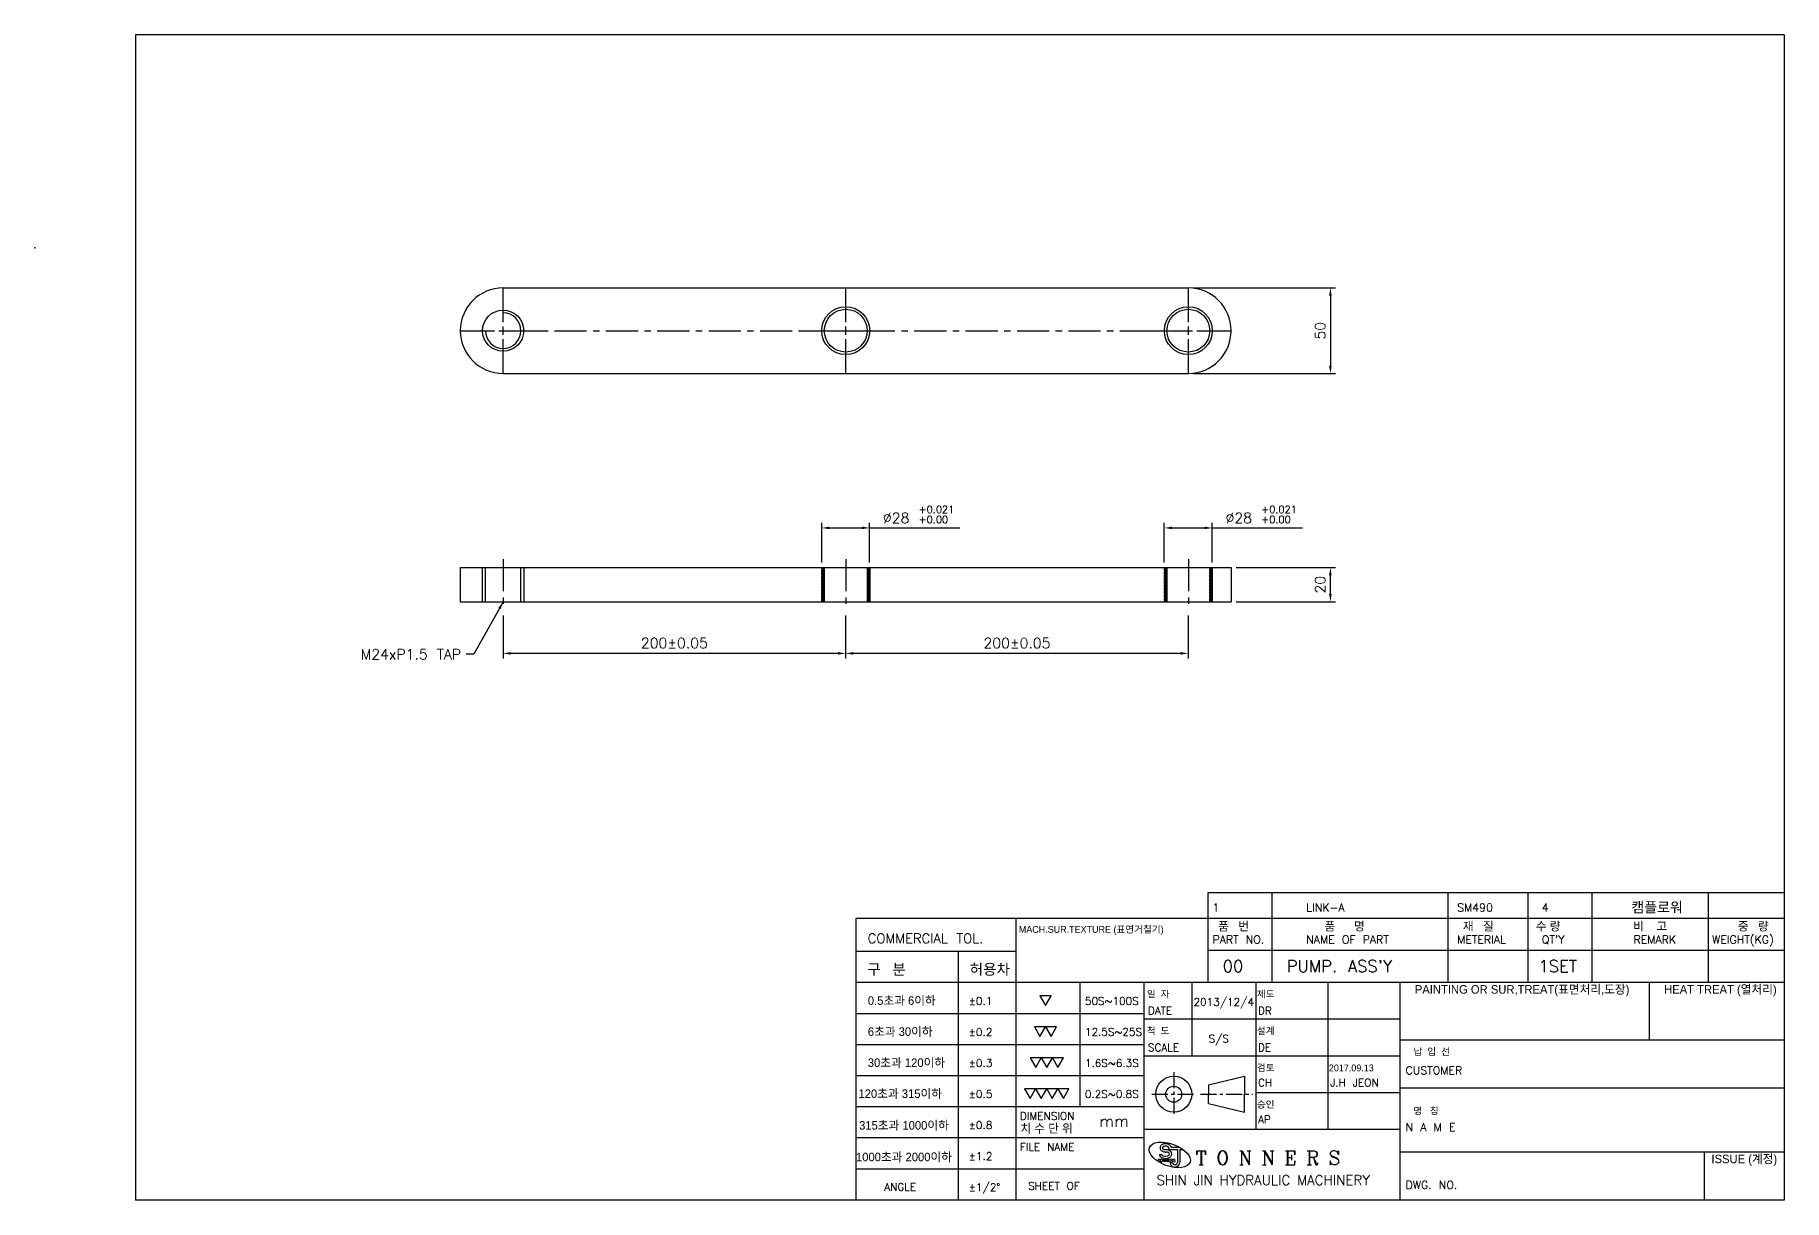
# Model space of a CAD drawing. Extents: x 2001 to 8872, y 8514 to 11880.
# Drawn here: x 2001 to 3022, y 8528 to 9208 of the extents above; entities that cross this region are included whole.
import ezdxf

# ---------------------------------------------------------------- set-up
doc = ezdxf.new("R2010")
doc.units = 0
doc.header["$LTSCALE"] = 15
doc.header["$MEASUREMENT"] = 0
for name, pattern in [('CENTER', [2, 1.25, -0.25, 0.25, -0.25]), ('CENTER2', [28.575, 19.05, -3.175, 3.175, -3.175]), ('PHANTOM2', [31.75, 15.875, -3.175, 3.175, -3.175, 3.175, -3.175])]:
    doc.linetypes.add(name, pattern=pattern)
for name, color, linetype in [('1', 1, 'CENTER'), ('3', 3, 'Continuous'), ('4', 4, 'Continuous'), ('DG', 4, 'Continuous'), ('RD', 1, 'Continuous')]:
    doc.layers.add(name, color=color, linetype=linetype)
doc.styles.add('HSG', font='romans.shx', dxfattribs={"bigfont": 'whgtxt.shx'})
doc.styles.add('ROMANC', font='romanc', dxfattribs={"height": 2})
doc.styles.add('ROMANS', font='txt.shx', dxfattribs={"bigfont": 'whgtxt.shx'})
doc.styles.get("Standard").update_dxf_attribs({"font": 'txt.shx'})
doc.dimstyles.new('ISO-25', dxfattribs={"dimtxt": 2.5, "dimasz": 2.5, "dimexe": 1.25, "dimexo": 0.625, "dimtad": 1, "dimtoh": 1, "dimdsep": 46, "dimtxsty": 'Standard', "dimcen": 2.5, "dimclrt": 6, "dimadec": 0, "dimazin": 0, "dimtfac": 1, "dimtmove": 0, "dimatfit": 3, "dimfxl": 1, "dimarcsym": 0})

# ---------------------------------------------------------------- blocks, each defined once
blk = doc.blocks.new('*U309')
at = {"layer": '4', "color": 0, "linetype": 'CENTER2', "transparency": 16777216}
for p, q in [((0, 5), (0, 25.12)), ((-25.12, 0), (-5, 0)), ((5, 0), (25.12, 0)), ((0, -25.12), (0, -5))]:
    blk.add_line(p, q, dxfattribs=at)
at = {"layer": '4', "color": 0, "linetype": 'Continuous', "transparency": 16777216}
for p, q in [((-2.5, 0), (2.5, 0)), ((0, -2.5), (0, 2.5))]:
    blk.add_line(p, q, dxfattribs=at)
blk = doc.blocks.new('*U310')
at = {"layer": '4', "color": 0, "linetype": 'CENTER2', "transparency": 16777216}
for p, q in [((0, 5), (0, 25.12)), ((-25.12, 0), (-5, 0)), ((5, 0), (25.12, 0)), ((0, -25.12), (0, -5))]:
    blk.add_line(p, q, dxfattribs=at)
at = {"layer": '4', "color": 0, "linetype": 'Continuous', "transparency": 16777216}
for p, q in [((-2.5, 0), (2.5, 0)), ((0, -2.5), (0, 2.5))]:
    blk.add_line(p, q, dxfattribs=at)
blk = doc.blocks.new('*U311')
at = {"layer": '4', "color": 0, "linetype": 'CENTER2', "transparency": 16777216}
for p, q in [((0, 5), (0, 25.12)), ((-25.12, 0), (-5, 0)), ((5, 0), (25.12, 0)), ((0, -25.12), (0, -5))]:
    blk.add_line(p, q, dxfattribs=at)
at = {"layer": '4', "color": 0, "linetype": 'Continuous', "transparency": 16777216}
for p, q in [((-2.5, 0), (2.5, 0)), ((0, -2.5), (0, 2.5))]:
    blk.add_line(p, q, dxfattribs=at)
blk = doc.blocks.new('*U312')
at = {"layer": '1', "color": 0, "transparency": 16777216}
blk.add_line((0, 15), (0, -15), dxfattribs=at)
blk = doc.blocks.new('*U313')
at = {"layer": '1', "color": 0, "transparency": 16777216}
blk.add_line((0, 15), (0, -15), dxfattribs=at)
blk = doc.blocks.new('*U314')
at = {"layer": '1', "color": 0, "transparency": 16777216}
blk.add_line((0, 15), (0, -15), dxfattribs=at)
blk = doc.blocks.new('*D315')
at = {"layer": '4', "color": 4, "lineweight": -2, "transparency": 16777216}
for p, q in [((2677.6, 9060.7), (2760.6, 9060.7)), ((2757.6, 9056.2), (2757.6, 9015.2)), ((2677.6, 9010.7), (2760.6, 9010.7))]:
    blk.add_line(p, q, dxfattribs=at)
at = {"layer": '4', "color": 4, "transparency": 16777216}
for points in [[(2756.8, 9056.2), (2758.3, 9056.2), (2757.6, 9060.7)], [(2756.8, 9015.2), (2758.3, 9015.2), (2757.6, 9010.7)]]:
    blk.add_solid(points, dxfattribs=at)
at = {"layer": 'Defpoints', "color": 0, "transparency": 16777216}
for p in [(2674.6, 9060.7), (2674.6, 9010.7), (2757.6, 9010.7)]:
    blk.add_point(p, dxfattribs=at)
at = {"layer": '4', "color": 7, "transparency": 16777216, "insert": (2751.6, 9035.7), "char_height": 6, "attachment_point": 5, "rotation": 90}
blk.add_mtext('50', dxfattribs=at)
blk = doc.blocks.new('*D316')
at = {"layer": '4', "color": 4, "lineweight": -2, "transparency": 16777216}
for p, q in [((2702.6, 8897.4), (2760.6, 8897.4)), ((2757.6, 8881.9), (2757.6, 8892.9)), ((2702.6, 8877.4), (2760.6, 8877.4))]:
    blk.add_line(p, q, dxfattribs=at)
at = {"layer": '4', "color": 4, "transparency": 16777216}
for points in [[(2756.8, 8892.9), (2758.3, 8892.9), (2757.6, 8897.4)], [(2756.8, 8881.9), (2758.3, 8881.9), (2757.6, 8877.4)]]:
    blk.add_solid(points, dxfattribs=at)
at = {"layer": 'Defpoints', "color": 0, "transparency": 16777216}
for p in [(2699.6, 8897.4), (2757.6, 8897.4), (2699.6, 8877.4)]:
    blk.add_point(p, dxfattribs=at)
at = {"layer": '4', "color": 7, "transparency": 16777216, "insert": (2751.6, 8887.4), "char_height": 6, "attachment_point": 5, "rotation": 90}
blk.add_mtext('20', dxfattribs=at)
blk = doc.blocks.new('*D317')
at = {"layer": '4', "color": 4, "lineweight": -2, "transparency": 16777216}
for p, q in [((2274.6, 8869.4), (2274.6, 8844.3)), ((2474.6, 8869.4), (2474.6, 8844.3)), ((2279.1, 8847.3), (2470.1, 8847.3))]:
    blk.add_line(p, q, dxfattribs=at)
at = {"layer": '4', "color": 4, "transparency": 16777216}
for points in [[(2279.1, 8848), (2279.1, 8846.5), (2274.6, 8847.3)], [(2470.1, 8848), (2470.1, 8846.5), (2474.6, 8847.3)]]:
    blk.add_solid(points, dxfattribs=at)
at = {"layer": 'Defpoints', "color": 0, "transparency": 16777216}
for p in [(2274.6, 8872.4), (2474.6, 8872.4), (2474.6, 8847.3)]:
    blk.add_point(p, dxfattribs=at)
at = {"layer": '4', "color": 7, "transparency": 16777216, "insert": (2374.6, 8853.3), "char_height": 6, "attachment_point": 5}
blk.add_mtext('200%%P0.05', dxfattribs=at)
blk = doc.blocks.new('*D318')
at = {"layer": '4', "color": 4, "lineweight": -2, "transparency": 16777216}
for p, q in [((2474.6, 8869.4), (2474.6, 8844.3)), ((2674.6, 8869.4), (2674.6, 8844.3)), ((2479.1, 8847.3), (2670.1, 8847.3))]:
    blk.add_line(p, q, dxfattribs=at)
at = {"layer": '4', "color": 4, "transparency": 16777216}
for points in [[(2479.1, 8848), (2479.1, 8846.5), (2474.6, 8847.3)], [(2670.1, 8848), (2670.1, 8846.5), (2674.6, 8847.3)]]:
    blk.add_solid(points, dxfattribs=at)
at = {"layer": 'Defpoints', "color": 0, "transparency": 16777216}
for p in [(2474.6, 8872.4), (2674.6, 8872.4), (2674.6, 8847.3)]:
    blk.add_point(p, dxfattribs=at)
at = {"layer": '4', "color": 7, "transparency": 16777216, "insert": (2574.6, 8853.3), "char_height": 6, "attachment_point": 5}
blk.add_mtext('200%%P0.05', dxfattribs=at)
blk = doc.blocks.new('*D320')
at = {"layer": '4', "color": 4, "lineweight": -2, "transparency": 16777216}
for p, q in [((2460.6, 8900.4), (2460.6, 8923.5)), ((2465.1, 8920.5), (2484.1, 8920.5)), ((2488.6, 8900.4), (2488.6, 8923.5)), ((2488.6, 8920.5), (2541.3, 8920.5))]:
    blk.add_line(p, q, dxfattribs=at)
at = {"layer": '4', "color": 4, "transparency": 16777216}
for points in [[(2465.1, 8921.3), (2465.1, 8919.8), (2460.6, 8920.5)], [(2484.1, 8921.3), (2484.1, 8919.8), (2488.6, 8920.5)]]:
    blk.add_solid(points, dxfattribs=at)
at = {"layer": 'Defpoints', "color": 0, "transparency": 16777216}
for p in [(2488.6, 8920.5), (2460.6, 8897.4), (2488.6, 8897.4)]:
    blk.add_point(p, dxfattribs=at)
at = {"layer": '4', "color": 7, "transparency": 16777216, "insert": (2517.2, 8928.4), "char_height": 6, "attachment_point": 5}
blk.add_mtext('∅28 {\\H0.7x;\\S+0.021^ +0.00;}', dxfattribs=at)
blk = doc.blocks.new('*D321')
at = {"layer": '4', "color": 4, "lineweight": -2, "transparency": 16777216}
for p, q in [((2660.6, 8900.4), (2660.6, 8923.5)), ((2665.1, 8920.5), (2684.1, 8920.5)), ((2688.6, 8900.4), (2688.6, 8923.5)), ((2688.6, 8920.5), (2741.3, 8920.5))]:
    blk.add_line(p, q, dxfattribs=at)
at = {"layer": '4', "color": 4, "transparency": 16777216}
for points in [[(2665.1, 8921.3), (2665.1, 8919.8), (2660.6, 8920.5)], [(2684.1, 8921.3), (2684.1, 8919.8), (2688.6, 8920.5)]]:
    blk.add_solid(points, dxfattribs=at)
at = {"layer": 'Defpoints', "color": 0, "transparency": 16777216}
for p in [(2688.6, 8920.5), (2660.6, 8897.4), (2688.6, 8897.4)]:
    blk.add_point(p, dxfattribs=at)
at = {"layer": '4', "color": 7, "transparency": 16777216, "insert": (2717.2, 8928.4), "char_height": 6, "attachment_point": 5}
blk.add_mtext('∅28 {\\H0.7x;\\S+0.021^ +0.00;}', dxfattribs=at)

msp = doc.modelspace()

# ---------------------------------------------------------------- hatches: boundary and pattern name
at = {"layer": '4', "linetype": 'PHANTOM2'}
h = msp.add_hatch(dxfattribs=at)
h.set_pattern_fill('ANSI31', color=6)
h.paths.add_polyline_path([(2462.14022, 8897.36535), (2460.64022, 8897.36535), (2460.64022, 8877.36535), (2462.14022, 8877.36535)])
h.paths.add_polyline_path([(2488.64022, 8897.36535), (2487.14022, 8897.36535), (2487.14022, 8877.36535), (2488.64022, 8877.36535)])
h.paths.add_polyline_path([(2688.64022, 8897.36535), (2687.14022, 8897.36535), (2687.14022, 8877.36535), (2688.64022, 8877.36535)])
h.paths.add_polyline_path([(2662.14022, 8897.36535), (2660.64022, 8897.36535), (2660.64022, 8877.36535), (2662.14022, 8877.36535)])

# ---------------------------------------------------------------- linework, layer by layer
at = {"color": 6}
for p, q in [((2060.10199, 9208.41861), (2060.10199, 8528.01861)), ((3022.38199, 9208.41861), (2060.10199, 9208.41861)), ((3022.38199, 9208.41861), (3022.38199, 8528.01861)), ((2686.08433, 8707.4308), (2686.08433, 8655.06439)), ((3022.38199, 8707.4308), (2686.08433, 8707.4308)), ((2723.45073, 8707.4308), (2723.45073, 8655.06439)), ((2826.20835, 8707.4308), (2826.20835, 8655.06439)), ((2872.91636, 8707.4308), (2872.91636, 8655.06439)), ((2910.28277, 8707.4308), (2910.28277, 8655.06439)), ((2978.00938, 8707.4308), (2978.00938, 8655.06439)), ((3022.38199, 8692.4308), (2686.08433, 8692.4308)), ((3022.38199, 8673.7476), (2686.08433, 8673.7476)), ((3022.38199, 8655.06439), (2573.98511, 8655.06439)), ((2611.35151, 8655.06439), (2611.35151, 8582.38673)), ((2714.10913, 8655.06439), (2714.10913, 8569.12166)), ((2648.71792, 8636.75485), (2573.98511, 8636.75485)), ((2798.18355, 8633.57871), (2648.71792, 8633.57871)), ((2648.71792, 8618.63215), (2573.98511, 8618.63215)), ((3022.38199, 8621.43463), (2798.18355, 8621.43463)), ((2798.18355, 8612.09303), (2648.71792, 8612.09303)), ((2648.71792, 8600.50944), (2573.98511, 8600.50944)), ((2798.18355, 8590.60734), (2714.10913, 8590.60734)), ((3022.38199, 8593.40982), (2798.18355, 8593.40982)), ((2648.71792, 8582.38673), (2573.98511, 8582.38673)), ((2798.18355, 8569.12166), (2648.71792, 8569.12166)), ((2648.71792, 8564.26402), (2573.98511, 8564.26402)), ((2648.71792, 8546.14132), (2573.98511, 8546.14132)), ((3022.38199, 8556.04341), (2798.18355, 8556.04341)), ((3022.38199, 8528.01861), (2060.10199, 8528.01861))]:
    msp.add_line(p, q, dxfattribs=at)
at = {"color": 5}
for p, q in [((3022.38199, 8692.4308), (2480.56909, 8692.4308)), ((2480.56909, 8692.4308), (2480.56909, 8528.01861)), ((2573.98511, 8692.4308), (2573.98511, 8528.01861)), ((2540.35534, 8673.1871), (2540.35534, 8528.01861)), ((2648.71792, 8655.06439), (2648.71792, 8528.01861)), ((2676.74273, 8655.06439), (2676.74273, 8612.09303)), ((2756.14634, 8655.06439), (2756.14634, 8569.12166)), ((2798.18355, 8655.06439), (2798.18355, 8528.01861)), ((2943.71213, 8655.06439), (2943.71213, 8621.43463)), ((2975.67398, 8556.04341), (2975.67398, 8528.01861))]:
    msp.add_line(p, q, dxfattribs=at)
for p, q in [((2686.41356, 8595.25199), (2707.43217, 8600.31082)), ((2707.43217, 8600.31082), (2707.43217, 8589.80152)), ((2686.41356, 8595.25199), (2686.41356, 8589.80152)), ((2686.41356, 8584.35106), (2686.41356, 8589.80152)), ((2707.43217, 8579.29222), (2707.43217, 8589.80152)), ((2686.41356, 8584.35106), (2707.43217, 8579.29222))]:
    msp.add_line(p, q)
for radius in [10.5093, 4.6708]:
    msp.add_circle((2666.12045, 8589.80152), radius)
at = {"color": 2}
msp.add_arc((2274.64022, 9035.72167), 10.3762, 180, 90, dxfattribs=at)
at = {"layer": '1'}
msp.add_line((2274.64022, 9035.72167), (2674.64022, 9035.72167), dxfattribs=at)
at = {"layer": '1', "ltscale": 0.5}
for p, q in [((2666.12045, 8602.64622), (2666.12045, 8576.95682)), ((2653.27575, 8589.80152), (2678.96515, 8589.80152)), ((2681.74276, 8589.80152), (2712.10297, 8589.80152))]:
    msp.add_line(p, q, dxfattribs=at)
at = {"layer": '3'}
for p, q in [((2274.64022, 9060.72167), (2674.64022, 9060.72167)), ((2274.64022, 9010.72167), (2674.64022, 9010.72167)), ((2249.64022, 8897.36535), (2249.64022, 8877.36535)), ((2249.64022, 8897.36535), (2699.64022, 8897.36535)), ((2262.64022, 8877.36535), (2262.64022, 8897.36535)), ((2286.64022, 8897.36535), (2286.64022, 8877.36535)), ((2460.64022, 8897.36535), (2460.64022, 8877.36535)), ((2488.64022, 8897.36535), (2488.64022, 8877.36535)), ((2660.64022, 8897.36535), (2660.64022, 8877.36535)), ((2688.64022, 8897.36535), (2688.64022, 8877.36535)), ((2699.64022, 8897.36535), (2699.64022, 8877.36535)), ((2249.64022, 8877.36535), (2699.64022, 8877.36535)), ((2663.2531, 8558.4663), (2663.2531, 8557.57402)), ((2663.2531, 8557.57402), (2668.27847, 8557.57402)), ((2664.56522, 8558.94665), (2669.35685, 8558.94665)), ((2668.27847, 8557.57402), (2668.27847, 8550.02858)), ((2669.65109, 8557.57402), (2669.65109, 8550.02858)), ((2669.65109, 8557.57402), (2671.51942, 8557.57402)), ((2657.76345, 8554.69152), (2659.15159, 8554.69152)), ((2663.95141, 8549.84202), (2665.33658, 8549.84202))]:
    msp.add_line(p, q, dxfattribs=at)
for centre, radius in [((2274.64022, 9035.72167), 12), ((2474.64022, 9035.72167), 14), ((2674.64022, 9035.72167), 14)]:
    msp.add_circle(centre, radius, dxfattribs=at)
for centre, radius, start, end in [((2274.64022, 9035.72167), 25, 90, 270), ((2674.64022, 9035.72167), 25, 270, 90), ((2666.79455, 8550.13988), 2.85871, 185.98083333, 357.76871711), ((2666.79455, 8550.13988), 1.48809, 191.54669265, 355.71064686)]:
    msp.add_arc(centre, radius, start, end, dxfattribs=at)
msp.add_ellipse((2663.7959, 8554.37124), major_axis=(-11.82354, 4.30342), ratio=0.5151515152, dxfattribs=at)
for centre, major_axis, ratio, start_param, end_param in [((2661.36574, 8558.4663), (-1.88735, 0), 0.5454545455, 3.1415926536, 7.8544860671), ((2661.36574, 8554.8631), (2.2371, 0), 0.5368754922, 3.2849402225, 7.853981634)]:
    msp.add_ellipse(centre, major_axis=major_axis, ratio=ratio, start_param=start_param, end_param=end_param, dxfattribs=at)
for points, knots in [([(2657.76345, 8554.69152), (2657.77632, 8554.54219), (2657.8056, 8554.39527), (2657.90872, 8554.06448), (2657.99444, 8553.88801), (2658.1959, 8553.57393), (2658.3114, 8553.43581), (2658.67787, 8553.07348), (2658.95022, 8552.89403), (2659.52225, 8552.60997), (2659.82373, 8552.50582), (2660.44612, 8552.3568), (2660.76711, 8552.31241), (2661.58143, 8552.27181), (2662.07727, 8552.31203), (2662.90476, 8552.50174), (2663.24644, 8552.62036), (2663.81407, 8552.91831), (2664.04947, 8553.07725), (2664.43029, 8553.44079), (2664.5844, 8553.62878), (2664.83206, 8554.07343), (2664.92383, 8554.33187), (2664.99415, 8554.87953), (2664.97058, 8555.16525), (2664.82157, 8555.68431), (2664.69944, 8555.91652), (2664.4106, 8556.31088), (2664.24428, 8556.47497), (2663.8919, 8556.75365), (2663.70521, 8556.86868), (2663.12717, 8557.15934), (2662.71434, 8557.28451), (2661.98495, 8557.41095), (2661.67535, 8557.4369), (2661.36574, 8557.43683)], [6.3289611732, 6.3289611732, 6.3289611732, 6.3289611732, 6.4490060843, 6.4490060843, 6.6148268615, 6.6148268615, 6.7806476387, 6.7806476387, 7.1075597148, 7.1075597148, 7.4344717909, 7.4344717909, 7.761383867, 7.761383867, 8.2575558055, 8.2575558055, 8.6280926345, 8.6280926345, 8.9124739298, 8.9124739298, 9.1342140322, 9.1342140322, 9.3559541347, 9.3559541347, 9.5776942371, 9.5776942371, 9.7994343396, 9.7994343396, 10.0211744421, 10.0211744421, 10.2429145445, 10.2429145445, 10.6832390877, 10.6832390877, 10.995567858, 10.995567858, 10.995567858, 10.995567858]), ([(2664.56522, 8558.94665), (2664.55806, 8558.97499), (2664.55029, 8559.00304), (2664.46822, 8559.27464), (2664.35106, 8559.49136), (2664.07806, 8559.85757), (2663.92254, 8560.00884), (2663.596, 8560.2642), (2663.42438, 8560.36869), (2662.89338, 8560.63256), (2662.51754, 8560.74333), (2661.74564, 8560.86997), (2661.34967, 8560.88438), (2660.56837, 8560.81799), (2660.18354, 8560.73791), (2659.55245, 8560.50178), (2659.29661, 8560.37323), (2658.86866, 8560.06421), (2658.68971, 8559.9006), (2658.40595, 8559.52969), (2658.29407, 8559.3344), (2658.14599, 8558.91236), (2658.10577, 8558.6898), (2658.10577, 8558.4663), (2658.10577, 8558.2674), (2658.13742, 8558.06905), (2658.25161, 8557.7024), (2658.33333, 8557.53427), (2658.52445, 8557.23629), (2658.63363, 8557.10596), (2658.97827, 8556.76576), (2659.23195, 8556.59999), (2659.75933, 8556.34052), (2660.03481, 8556.24723), (2660.60022, 8556.11616), (2660.89024, 8556.07884), (2661.24302, 8556.06538), (2661.30439, 8556.06419), (2661.36574, 8556.06416)], [3.2796202108, 3.2796202108, 3.2796202108, 3.2796202108, 3.3049468591, 3.3049468591, 3.5277990788, 3.5277990788, 3.7506512986, 3.7506512986, 3.9735035183, 3.9735035183, 4.420215614, 4.420215614, 4.8669277096, 4.8669277096, 5.3136398053, 5.3136398053, 5.6362606017, 5.6362606017, 5.887868575, 5.887868575, 6.0940976344, 6.0940976344, 6.2831853072, 6.2831853072, 6.2831853072, 6.4514579663, 6.4514579663, 6.6197306254, 6.6197306254, 6.7880032846, 6.7880032846, 7.1200511151, 7.1200511151, 7.4520989457, 7.4520989457, 7.7841467762, 7.7841467762, 7.8539873525, 7.8539873525, 7.8539873525, 7.8539873525])]:
    msp.add_open_spline(points, degree=3, knots=knots, dxfattribs=at)
at = {"layer": '4'}
for p, q in [((2462.14022, 8897.36535), (2462.14022, 8877.36535)), ((2487.14022, 8897.36535), (2487.14022, 8877.36535)), ((2662.14022, 8897.36535), (2662.14022, 8877.36535)), ((2687.14022, 8897.36535), (2687.14022, 8877.36535))]:
    msp.add_line(p, q, dxfattribs=at)
at = {"layer": '4', "color": 5}
for p, q in [((2573.98511, 8673.1871), (2480.56909, 8673.1871)), ((2573.98511, 8655.06439), (2480.56909, 8655.06439)), ((2573.98511, 8636.75485), (2480.56909, 8636.75485)), ((2573.98511, 8618.63215), (2480.56909, 8618.63215)), ((2573.98511, 8600.50944), (2480.56909, 8600.50944)), ((2573.98511, 8582.38673), (2480.56909, 8582.38673)), ((2573.98511, 8564.26402), (2480.56909, 8564.26402)), ((2573.98511, 8546.14132), (2480.56909, 8546.14132))]:
    msp.add_line(p, q, dxfattribs=at)
at = {"layer": '4'}
for points in [[(2591.23754, 8641.71829), (2594.47357, 8647.32325), (2588.00152, 8647.32325)], [(2588.03832, 8623.59559), (2591.27434, 8629.20055), (2584.80229, 8629.20055)], [(2594.51037, 8623.59559), (2597.74639, 8629.20055), (2591.27434, 8629.20055)], [(2585.55003, 8605.47288), (2588.78605, 8611.07784), (2582.314, 8611.07784)], [(2592.02208, 8605.47288), (2595.2581, 8611.07784), (2588.78605, 8611.07784)], [(2598.49413, 8605.47288), (2601.73015, 8611.07784), (2595.2581, 8611.07784)], [(2582.2772, 8587.35017), (2585.51323, 8592.95513), (2579.04118, 8592.95513)], [(2588.74925, 8587.35017), (2591.98528, 8592.95513), (2585.51323, 8592.95513)], [(2595.2213, 8587.35017), (2598.45733, 8592.95513), (2591.98528, 8592.95513)], [(2601.69336, 8587.35017), (2604.92938, 8592.95513), (2598.45733, 8592.95513)]]:
    msp.add_lwpolyline(points, close=True, dxfattribs=at)
for centre in [(2474.64022, 9035.72167), (2674.64022, 9035.72167)]:
    msp.add_circle(centre, 12.5, dxfattribs=at)
at = {"layer": 'DG', "color": 1}
msp.add_point((2001.34629, 9084.13956), dxfattribs=at)
at = {"layer": 'RD', "color": 2}
for p, q in [((2264.26402, 8877.36535), (2264.26402, 8897.36535)), ((2285.01642, 8877.36535), (2285.01642, 8897.36535))]:
    msp.add_line(p, q, dxfattribs=at)

# ---------------------------------------------------------------- block references
at = {"layer": '1'}
for name, p in [('*U314', (2274.64022, 8887.36535)), ('*U313', (2474.64022, 8887.36535)), ('*U312', (2674.64022, 8887.36535))]:
    msp.add_blockref(name, p, dxfattribs=at)
at = {"layer": '4', "linetype": 'CENTER2'}
for name, p in [('*U309', (2274.64022, 9035.72167)), ('*U311', (2474.64022, 9035.72167)), ('*U310', (2674.64022, 9035.72167))]:
    msp.add_blockref(name, p, dxfattribs=at)

# ---------------------------------------------------------------- texts
for s, height, p in [('1', 4.6708, (2688.77319, 8696.50232)), ('LINK-A', 4.670801, (2743.48343, 8696.50232)), ('SM490', 4.670801, (2831.5942, 8696.50232)), ('4', 4.6708, (2880.99919, 8696.50232)), ('COMMERCIAL TOL.', 5.6049611, (2487.48769, 8678.02521)), ('PART NO.', 4.670801, (2688.77319, 8677.81912)), ('NAME OF PART', 4.6708009, (2743.48343, 8677.81912)), ('METERIAL', 4.670801, (2831.5942, 8677.81912)), ("QT'Y", 4.670801, (2880.99919, 8677.81912)), ('REMARK', 4.670801, (2934.55359, 8677.81912)), ('WEIGHT(KG)', 4.670801, (2980.38406, 8677.81912)), ('00', 7.006201, (2694.73258, 8661.11204)), ("PUMP. ASS'Y", 7.0062013, (2732.09899, 8661.11204)), ('1SET', 7.006201, (2878.98534, 8661.11204)), ('%%P0.1', 4.483969, (2546.41741, 8642.00501)), ('50S~100S', 4.483969, (2614.21435, 8642.00501)), ('DATE', 4.483969, (2651.00968, 8636.34271)), ('2013/12/4', 4.483969, (2677.63441, 8641.46568)), ('DR', 4.483969, (2715.33481, 8636.34271)), ('%%P0.2', 4.483969, (2546.41741, 8623.8823)), ('12.5S~25S', 4.483969, (2614.21435, 8623.97572)), ('SCALE', 4.483969, (2651.00968, 8614.85703)), ('S/S', 4.483969, (2686.43511, 8619.98)), ('DE', 4.483969, (2715.33481, 8614.85703)), ('%%P0.3', 4.483969, (2546.41741, 8605.75959)), ('1.6S~6.3S', 4.483969, (2614.21435, 8605.75959)), ('CH', 4.483969, (2715.33481, 8594.3055)), ('J.H JEON', 4.483969, (2757.37202, 8594.3055)), ('CUSTOMER', 4.670801, (2801.48683, 8601.41665)), ('%%P0.5', 4.483969, (2546.41741, 8587.63689)), ('0.2S~0.8S', 4.483969, (2614.21435, 8587.63689)), ('DIMENSION', 4.483969, (2576.27687, 8574.84166)), ('AP', 4.483969, (2715.33481, 8572.81982)), ('%%P0.8', 4.483969, (2546.41741, 8569.51418)), ('mm', 6.725953, (2622.65022, 8570.70448)), ('N A M E', 4.670801, (2801.48683, 8568.26623)), ('FILE NAME', 4.483969, (2576.27687, 8556.71895)), ('%%P1.2', 4.483969, (2546.41741, 8551.39147)), ('ANGLE', 4.483969, (2497.11031, 8533.45005)), ('%%P1/2%%D', 4.483969, (2546.41741, 8533.26877)), ('SHEET OF', 4.483969, (2581.08786, 8534.01661)), ('DWG. NO.', 4.670801, (2801.48683, 8534.5019))]:
    msp.add_text(s, height=height).set_placement(p)
at = {"linetype": 'Continuous', "style": 'ROMANC'}
msp.add_text('T O N N E R S', height=8.0039234, dxfattribs=at).set_placement((2678.89347, 8548.65829))
at = {"layer": '3'}
for s, height, style, p in [('TONNERS', 1.702158, 'ROMANS', (2656.84407, 8550.25601)), ('SHIN JIN HYDRAULIC MACHINERY', 5.7311719, 'HSG', (2656.06743, 8536.77131))]:
    msp.add_text(s, height=height, dxfattribs=dict(at, style=style)).set_placement(p)
at = {"layer": '3', "color": 7, "attachment_point": 4}
for s, insert, char_height in [('\\f굴림|b0|i0|c129|p2;품   번', (2692.05448, 8687.63076), 5.00175), ('\\f굴림|b0|i0|c129|p2;품      명', (2754.12412, 8687.63076), 5.00175), ('\\f굴림|b0|i0|c129|p2;재   질', (2834.88943, 8687.63076), 5.00175), ('\\f굴림|b0|i0|c129|p2;수 량', (2877.51922, 8687.63076), 5.00175), ('\\f굴림|b0|i0|c129|p2;비    고', (2934.35893, 8687.63076), 5.00175), ('\\f굴림|b0|i0|c129|p2;중   량', (2995.46162, 8687.63076), 5.00175), ('\\f굴림|b0|i0|c129|p2;MACH.SUR.TEXTURE (표면거칠기)', (2575.68555, 8685.4761), 4.0014), ('\\f굴림|b0|i0|c129|p2;구   분', (2487.20088, 8662.42452), 6.2521875), ('\\f굴림|b0|i0|c129|p2;허용차', (2546.98713, 8662.42452), 6.2521875), ('\\f굴림|b0|i0|c129|p2;일  자', (2650.41837, 8648.1097), 4.0014), ('\\f굴림|b0|i0|c129|p2;제도', (2714.65045, 8648.1097), 4.0014), ('\\f굴림|b0|i0|c129|p2;PAINTING OR SUR,TREAT(표면처리,도장)', (2806.86463, 8650.26435), 5.00175), ('\\f굴림|b0|i0|c129|p2;HEAT TREAT (열처리)', (2952.39321, 8650.26435), 5.00175), ('\\f굴림|b0|i0|c129|p2;0.5초과 6이하', (2487.52432, 8644.21512), 5.00175), ('\\f굴림|b0|i0|c129|p2;6초과 30이하', (2487.52432, 8626.09241), 5.00175), ('\\f굴림|b0|i0|c129|p2;척  도', (2650.41837, 8626.62401), 4.0014), ('\\f굴림|b0|i0|c129|p2;설계', (2714.65045, 8626.62401), 4.0014), ('\\f굴림|b0|i0|c129|p2;30초과 120이하', (2487.52432, 8607.9697), 5.00175), ('\\f굴림|b0|i0|c129|p2;검토', (2714.65045, 8605.13833), 4.0014), ('\\f굴림|b0|i0|c129|p2;납  입  선', (2806.06603, 8614.47993), 4.0014), ('{\\fGulim|b0|i0|c129|p2;2017.09.13}', (2756.68766, 8605.13833), 4.0014), ('\\f굴림|b0|i0|c129|p2;120초과 315이하', (2482.08644, 8589.84699), 5.00175), ('\\f굴림|b0|i0|c129|p2;승인', (2714.65045, 8583.65264), 4.0014), ('\\f굴림|b0|i0|c129|p2;명   칭', (2806.06603, 8579.89234), 4.0014), ('\\f굴림|b0|i0|c129|p2;315초과 1000이하', (2482.44897, 8571.36207), 5.00175), ('\\f굴림|b0|i0|c129|p2;치 수 단 위', (2576.59004, 8569.551), 5.00175), ('\\f굴림|b0|i0|c129|p2;1000초과 2000이하', (2480.63104, 8552.87715), 5.00175), ('\\f굴림|b0|i0|c129|p2;ISSUE (계정)', (2980.02554, 8551.24337), 5.00175)]:
    msp.add_mtext(s, dxfattribs=dict(at, insert=insert, char_height=char_height))
at = {"layer": '4', "color": 7, "linetype": 'PHANTOM2', "insert": (2250.08511, 8843.74441), "char_height": 6, "attachment_point": 9}
msp.add_mtext('M24xP1.5 TAP', dxfattribs=at)
at = {"layer": '4', "color": 6, "linetype": 'PHANTOM2', "insert": (2933.23202, 8702.00847), "char_height": 6, "width": 31.9110519, "attachment_point": 1}
msp.add_mtext('캠플로워', dxfattribs=at)

# ---------------------------------------------------------------- dimensions: what is measured, and where the dimension line sits
at = {"layer": '4'}
for base, p1, p2, picture, middle in [((2757.57942, 9010.72167), (2674.64022, 9060.72167), (2674.64022, 9010.72167), '*D315', (2751.57942, 9035.72167)), ((2757.57942, 8897.36535), (2699.64022, 8877.36535), (2699.64022, 8897.36535), '*D316', (2751.57942, 8887.36535))]:
    dim = msp.add_linear_dim(base=base, p1=p1, p2=p2, angle=90, dimstyle='ISO-25', override={"dimscale": 1.5, "dimtxt": 4, "dimasz": 3, "dimexe": 2, "dimexo": 2, "dimgap": 2, "dimtoh": 0, "dimcen": 0, "dimclrd": 4, "dimclre": 4, "dimclrt": 7, "dimfxl": 0.5}, dxfattribs=at)
    dim.commit()
    dim.dimension.update_dxf_attribs({"geometry": picture, "text_midpoint": middle})
for base, p1, p2, text, picture, middle in [((2488.64022, 8920.51984), (2460.64022, 8897.36535), (2488.64022, 8897.36535), '%%C28 {\\H0.7x;\\S+0.021~++0.00;}', '*D320', (2517.24022, 8928.41984)), ((2688.64022, 8920.51984), (2660.64022, 8897.36535), (2688.64022, 8897.36535), '%%C28 {\\H0.7x;\\S+0.021~++0.00;}', '*D321', (2717.24022, 8928.41984)), ((2474.64022, 8847.29763), (2274.64022, 8872.36535), (2474.64022, 8872.36535), '<>%%P0.05', '*D317', (2374.64022, 8853.29763)), ((2674.64022, 8847.29763), (2474.64022, 8872.36535), (2674.64022, 8872.36535), '<>%%P0.05', '*D318', (2574.64022, 8853.29763))]:
    dim = msp.add_linear_dim(base=base, p1=p1, p2=p2, text=text, dimstyle='ISO-25', override={"dimscale": 1.5, "dimtxt": 4, "dimasz": 3, "dimexe": 2, "dimexo": 2, "dimgap": 2, "dimtoh": 0, "dimcen": 0, "dimclrd": 4, "dimclre": 4, "dimclrt": 7, "dimfxl": 0.5}, dxfattribs=at)
    dim.commit()
    dim.dimension.update_dxf_attribs({"geometry": picture, "text_midpoint": middle})

# ---------------------------------------------------------------- leaders
at = {"layer": '4', "color": 6, "linetype": 'PHANTOM2', "annotation_type": 0, "has_hookline": 1, "hookline_direction": 1, "text_width": 64}
msp.add_leader([(2274.64022, 8877.36535), (2257.58511, 8846.74441), (2253.08511, 8846.74441)], dimstyle='ISO-25', override={"dimscale": 1.5, "dimtxt": 4, "dimasz": 3, "dimexe": 2, "dimexo": 2, "dimgap": 2, "dimtad": 0, "dimtoh": 0, "dimcen": 0, "dimclrd": 4, "dimclre": 4, "dimclrt": 7, "dimfxl": 0.5}, dxfattribs=at)

doc.saveas('drawing.dxf')
